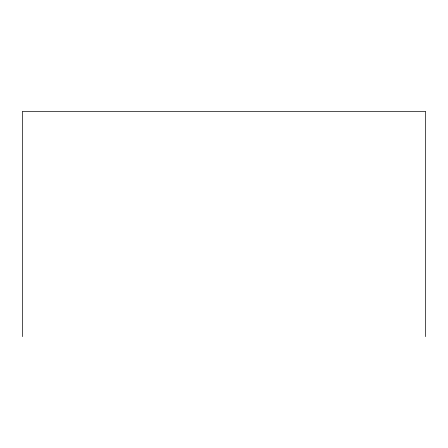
<?xml version="1.0" encoding="UTF-8"?>
<svg xmlns="http://www.w3.org/2000/svg" width="448" height="448" viewBox="0 0 448 448"><rect width="100%" height="100%" fill="white"/><g stroke="black" fill="none" stroke-linecap="round" stroke-linejoin="round"><path stroke-width="0.67" d="M425.6 336.633L425.6 111.367L22.4 111.367L22.4 336.633"/></g></svg>
